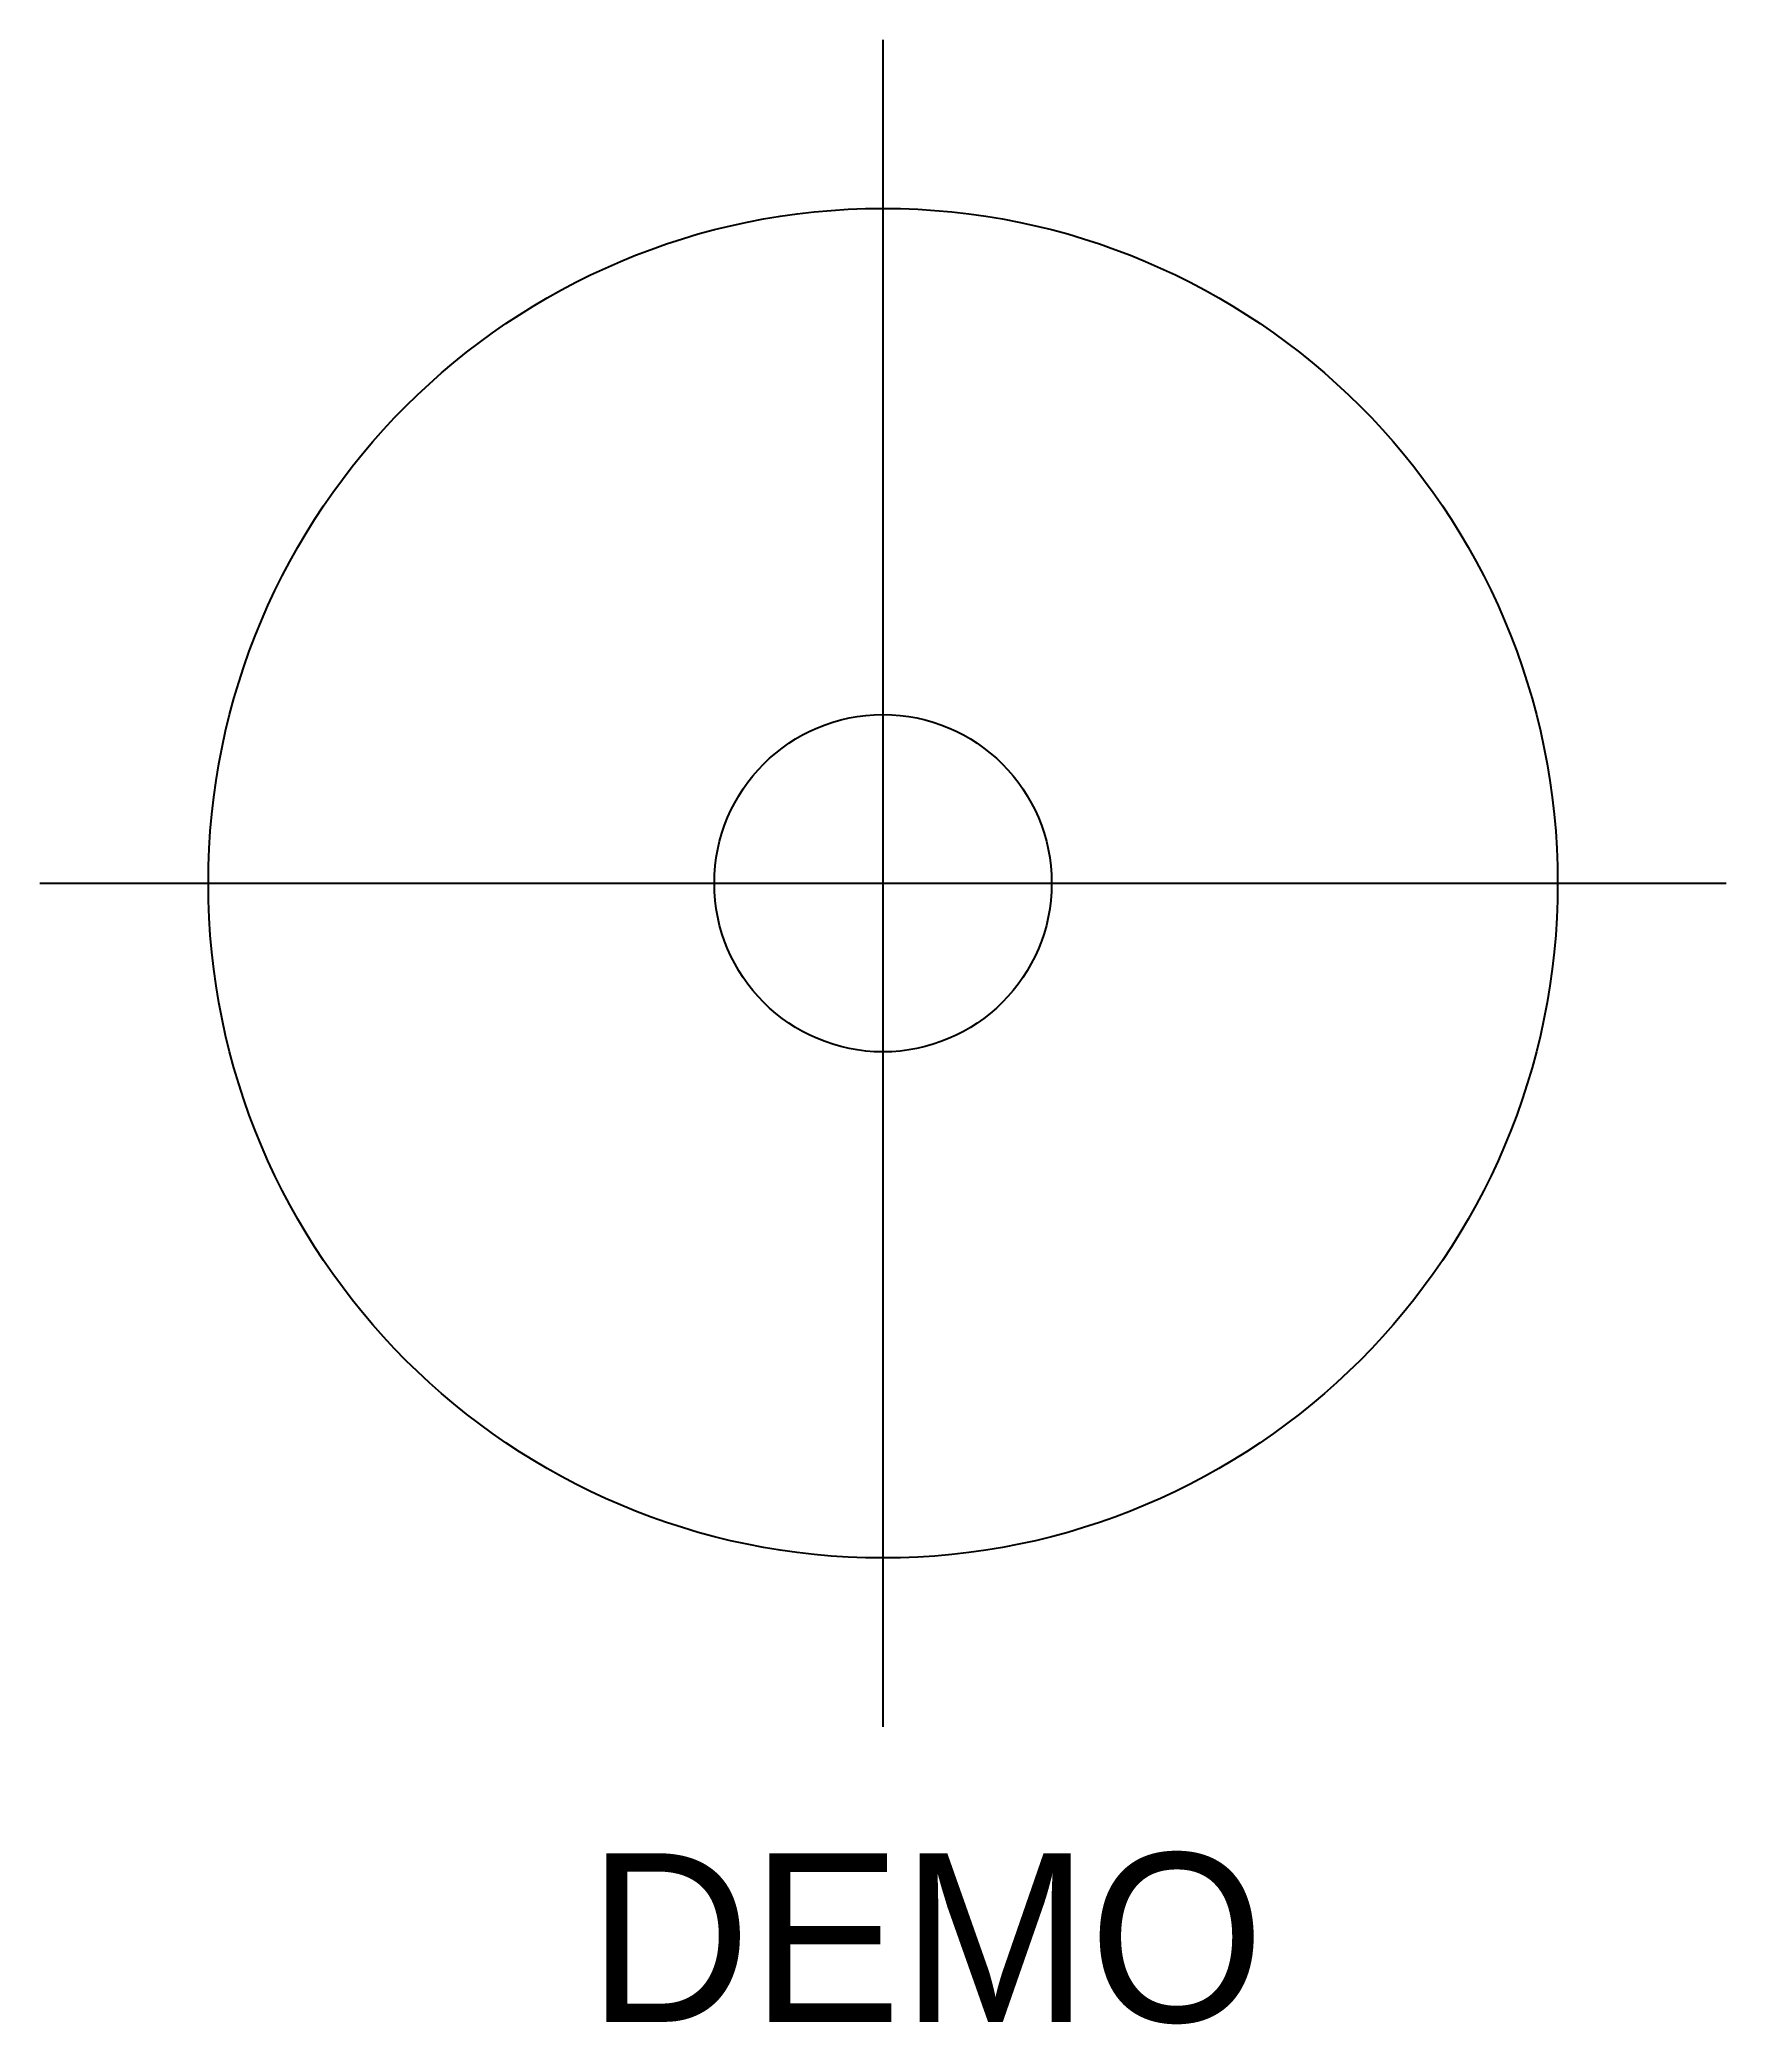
# Model space of a CAD drawing. Extents: x -20 to 20, y -27.1 to 20.
import ezdxf

# ---------------------------------------------------------------- set-up
doc = ezdxf.new("R2010")
doc.units = 0
doc.layers.get('0').update_dxf_attribs({"linetype": 'CONTINUOUS'})
doc.layers.add('FIXTURE', color=2, linetype='CONTINUOUS')

msp = doc.modelspace()

# ---------------------------------------------------------------- linework, layer by layer
at = {"layer": 'FIXTURE'}
for p, q in [((0, -20), (0, 20)), ((-20, 0), (20, 0))]:
    msp.add_line(p, q, dxfattribs=at)
for radius in [16, 4]:
    msp.add_circle((0, 0), radius, dxfattribs=at)

# ---------------------------------------------------------------- texts
msp.add_text('DEMO', height=4).set_placement((-7, -27))

doc.saveas('drawing.dxf')
